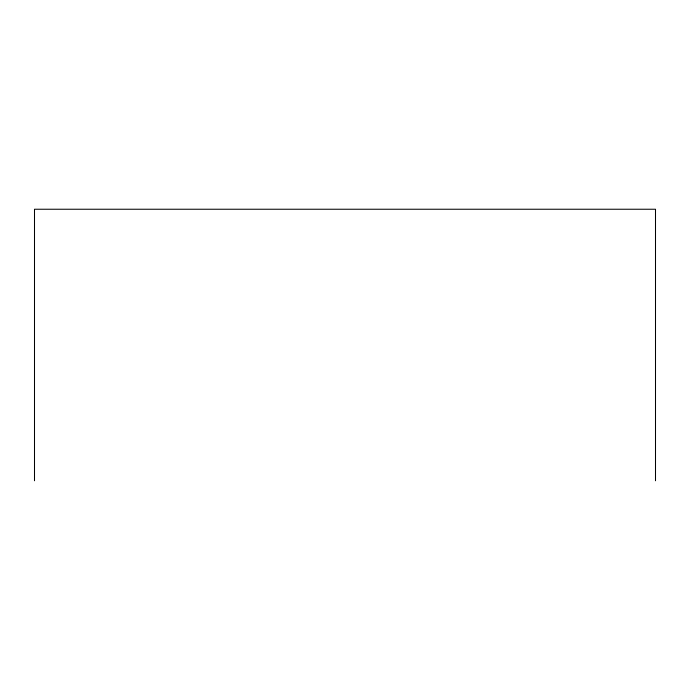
<?xml version="1.0" encoding="UTF-8"?>
<svg xmlns="http://www.w3.org/2000/svg" width="690" height="690" viewBox="0 0 690 690"><rect width="100%" height="100%" fill="white"/><g stroke="black" fill="none" stroke-linecap="round" stroke-linejoin="round"><path stroke-width="1.03" d="M655.5 480.757L655.5 209.243L34.5 209.243L34.5 480.757"/></g></svg>
